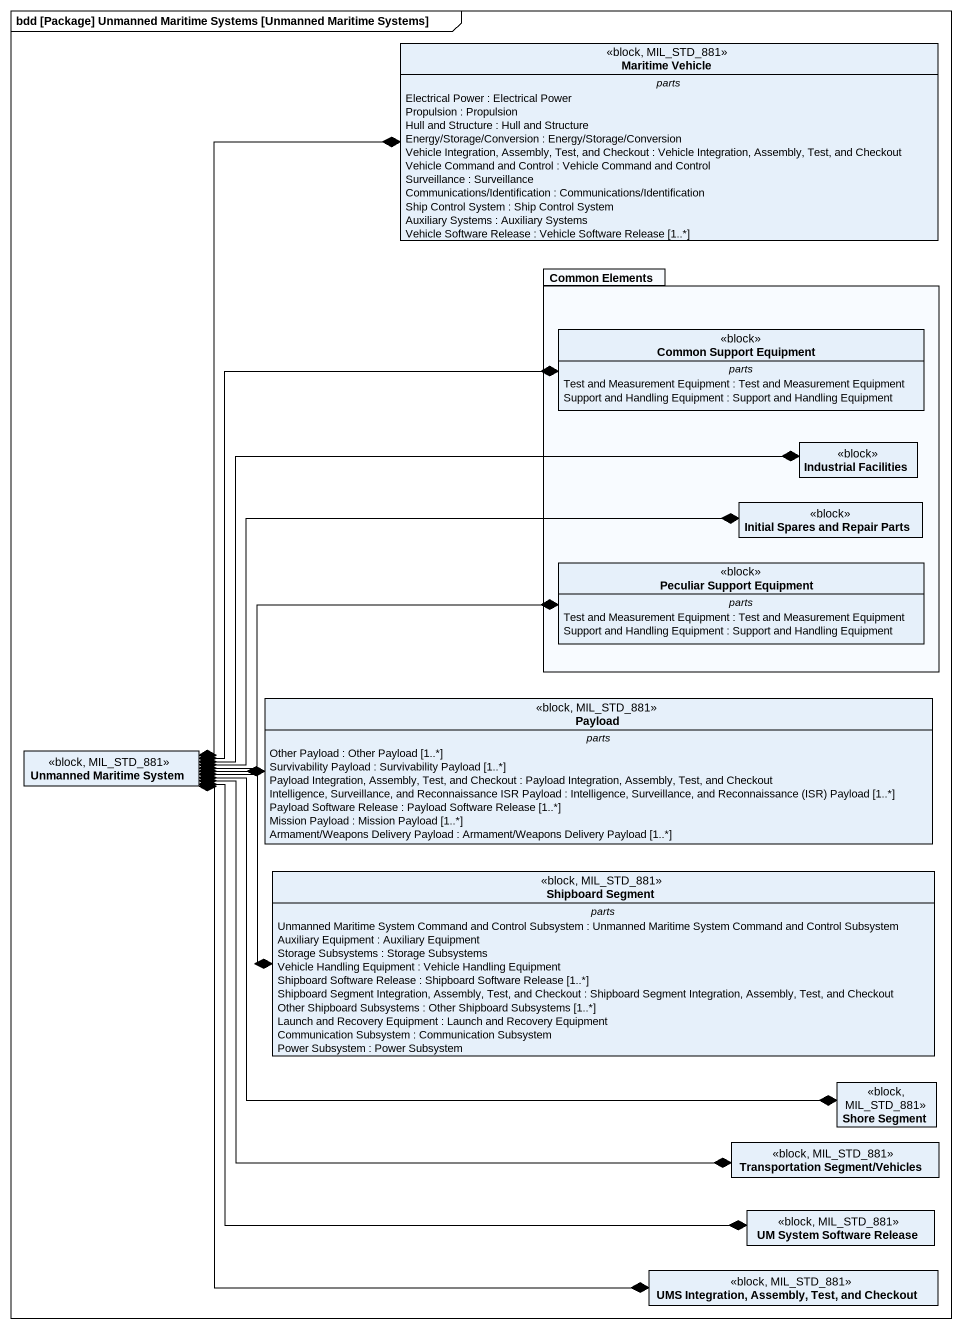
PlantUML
@startuml
mainframe bdd [Package] Unmanned Maritime Systems [Unmanned Maritime Systems]
hide circle
hide empty members
class "Maritime Vehicle" as Maritime_Vehicle <<block, MIL_STD_881>> {
  -- parts --
  Electrical Power : Electrical Power
  Propulsion : Propulsion
  Hull and Structure : Hull and Structure
  Energy/Storage/Conversion : Energy/Storage/Conversion
  Vehicle Integration, Assembly, Test, and Checkout : Vehicle Integration, Assembly, Test, and Checkout
  Vehicle Command and Control : Vehicle Command and Control
  Surveillance : Surveillance
  Communications/Identification : Communications/Identification
  Ship Control System : Ship Control System
  Auxiliary Systems : Auxiliary Systems
  Vehicle Software Release : Vehicle Software Release [1..*]
}
package "Common Elements" as Common_Elements {
  class "Common Support Equipment" as Common_Support_Equipment <<block>> {
    -- parts --
    Test and Measurement Equipment : Test and Measurement Equipment
    Support and Handling Equipment : Support and Handling Equipment
  }
  class "Industrial Facilities" as Industrial_Facilities <<block>>
  class "Initial Spares and Repair Parts" as Initial_Spares_and_Repair <<block>>
  class "Peculiar Support Equipment" as Peculiar_Support_Equipment <<block>> {
    -- parts --
    Test and Measurement Equipment : Test and Measurement Equipment
    Support and Handling Equipment : Support and Handling Equipment
  }
}
class Payload <<block, MIL_STD_881>> {
  -- parts --
  Other Payload : Other Payload [1..*]
  Survivability Payload : Survivability Payload [1..*]
  Payload Integration, Assembly, Test, and Checkout : Payload Integration, Assembly, Test, and Checkout
  {field} Intelligence, Surveillance, and Reconnaissance ISR Payload : Intelligence, Surveillance, and Reconnaissance (ISR) Payload [1..*]
  Payload Software Release : Payload Software Release [1..*]
  Mission Payload : Mission Payload [1..*]
  Armament/Weapons Delivery Payload : Armament/Weapons Delivery Payload [1..*]
}
class "Unmanned Maritime System" as Unmanned_Maritime_System <<block, MIL_STD_881>>
class "Shipboard Segment" as Shipboard_Segment <<block, MIL_STD_881>> {
  -- parts --
  Unmanned Maritime System Command and Control Subsystem : Unmanned Maritime System Command and Control Subsystem
  Auxiliary Equipment : Auxiliary Equipment
  Storage Subsystems : Storage Subsystems
  Vehicle Handling Equipment : Vehicle Handling Equipment
  Shipboard Software Release : Shipboard Software Release [1..*]
  Shipboard Segment Integration, Assembly, Test, and Checkout : Shipboard Segment Integration, Assembly, Test, and Checkout
  Other Shipboard Subsystems : Other Shipboard Subsystems [1..*]
  Launch and Recovery Equipment : Launch and Recovery Equipment
  Communication Subsystem : Communication Subsystem
  Power Subsystem : Power Subsystem
}
class "Shore Segment" as Shore_Segment <<block, MIL_STD_881>>
class "Transportation Segment/Vehicles" as Transportation_Segment <<block, MIL_STD_881>>
class "UM System Software Release" as UM_System_Software_Release <<block, MIL_STD_881>>
class "UMS Integration, Assembly, Test, and Checkout" as UMS_Integration_Assembly <<block, MIL_STD_881>>
Unmanned_Maritime_System *-up-* Maritime_Vehicle
Unmanned_Maritime_System *-up-* Common_Support_Equipment
Unmanned_Maritime_System *-right-* Industrial_Facilities
Unmanned_Maritime_System *-right-* Initial_Spares_and_Repair
Unmanned_Maritime_System *-right-* Peculiar_Support_Equipment
Unmanned_Maritime_System *-right-* Payload
Unmanned_Maritime_System *-right-* Shipboard_Segment
Unmanned_Maritime_System *-right-* Shore_Segment
Unmanned_Maritime_System *-right-* Transportation_Segment
Unmanned_Maritime_System *--* UM_System_Software_Release
Unmanned_Maritime_System *--* UMS_Integration_Assembly
@enduml
